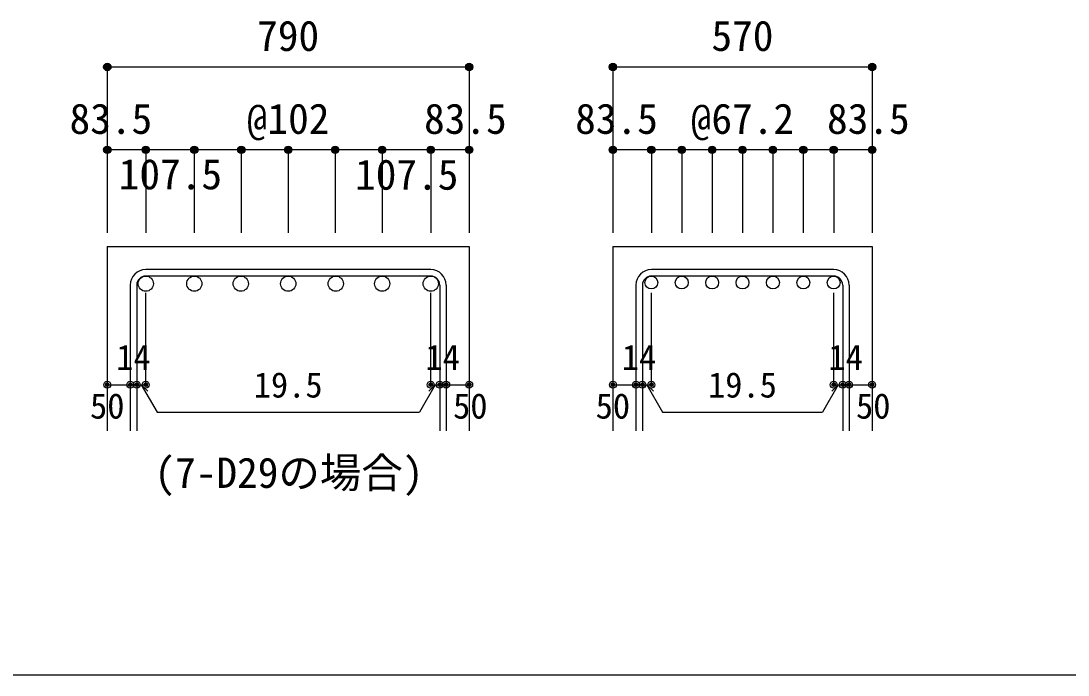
# Model space of a CAD drawing. Units: millimetres at full size, sheet at 1:30; details may follow other scales. Extents: x -5973 to 5954, y -4195 to 4201.
# Drawn here: x -1015 to 1259, y -4195 to -2775 of the extents above; entities that cross this region are included whole.
import ezdxf
from ezdxf.enums import TextEntityAlignment as Align

# ---------------------------------------------------------------- set-up
doc = ezdxf.new("R2010")
doc.units = ezdxf.units.MM
doc.header["$LTSCALE"] = 30
doc.header["$PDMODE"] = 32
doc.header["$PDSIZE"] = 15
for name, color, linetype in [('0-1_躯体線', 2, 'Continuous'), ('0-5_基礎梁筋', 7, 'Continuous'), ('0-6_スタラップ筋', 7, 'Continuous'), ('0-7_文字', 4, 'Continuous'), ('0-D_寸法', 4, 'Continuous'), ('F-0_枠', 6, 'Continuous')]:
    doc.layers.add(name, color=color, linetype=linetype)
doc.styles.add('ＭＳ ゴシック', font='')
doc.styles.get('ＭＳ ゴシック').set_extended_font_data('MS Gothic')

msp = doc.modelspace()

# ---------------------------------------------------------------- linework, layer by layer
at = {"layer": '0-1_躯体線'}
for p, q in [((-827.24, -3264.89), (-827.24, -3664.89)), ((-827.24, -3264.89), (-41.24, -3264.89)), ((-41.24, -3264.89), (-41.24, -3664.89)), ((270.94, -3264.89), (270.94, -3664.89)), ((270.94, -3264.89), (833.94, -3264.89)), ((833.94, -3264.89), (833.94, -3664.89))]:
    msp.add_line(p, q, dxfattribs=at)
at = {"layer": '0-5_基礎梁筋', "color": 3}
for centre, radius in [((-743.74, -3345.39), 16.5), ((-638.24, -3345.39), 16.5), ((-537.4, -3345.39), 16.5), ((-434.24, -3345.39), 16.5), ((-331.07, -3345.39), 16.5), ((-230.24, -3345.39), 16.5), ((-124.74, -3345.39), 16.5), ((354.44, -3342.89), 14), ((420.44, -3342.89), 14), ((486.44, -3342.89), 14), ((552.44, -3342.89), 14), ((618.44, -3342.89), 14), ((684.44, -3342.89), 14), ((750.44, -3342.89), 14)]:
    msp.add_circle(centre, radius, dxfattribs=at)
at = {"layer": '0-6_スタラップ筋'}
for p, q in [((-124.74, -3314.89), (-743.74, -3314.89)), ((750.44, -3314.89), (354.44, -3314.89)), ((-124.74, -3328.89), (-743.74, -3328.89)), ((750.44, -3328.89), (354.44, -3328.89)), ((-777.24, -3348.39), (-777.24, -3664.89)), ((-763.24, -3348.39), (-763.24, -3664.89)), ((-105.24, -3348.39), (-105.24, -3664.89)), ((-91.24, -3348.39), (-91.24, -3664.89)), ((320.94, -3348.39), (320.94, -3664.89)), ((334.94, -3348.39), (334.94, -3664.89)), ((769.94, -3348.39), (769.94, -3664.89)), ((783.94, -3348.39), (783.94, -3664.89))]:
    msp.add_line(p, q, dxfattribs=at)
for centre, radius, start, end in [((-743.74, -3348.39), 33.5, 90, 180), ((-124.74, -3348.39), 33.5, 0, 90), ((354.44, -3348.39), 33.5, 90, 180), ((750.44, -3348.39), 33.5, 0, 90), ((-743.74, -3348.39), 19.5, 90, 180), ((-124.74, -3348.39), 19.5, 0, 90), ((354.44, -3348.39), 19.5, 90, 180), ((750.44, -3348.39), 19.5, 0, 90)]:
    msp.add_arc(centre, radius, start, end, dxfattribs=at)
at = {"layer": '0-D_寸法'}
for p, q in [((-827.24, -2874.89), (-41.24, -2874.89)), ((-41.24, -2874.89), (-41.24, -3054.89)), ((-41.24, -2874.89), (-41.24, -3054.89)), ((270.94, -2874.89), (833.94, -2874.89)), ((833.94, -2874.89), (833.94, -3054.89)), ((833.94, -2874.89), (833.94, -3054.89)), ((-743.74, -3054.89), (-827.24, -3054.89)), ((-743.74, -3054.89), (-743.74, -3234.89)), ((-434.24, -3054.89), (-743.74, -3054.89)), ((-638.24, -3054.89), (-638.24, -3234.89)), ((-536.24, -3054.89), (-536.24, -3234.89)), ((-124.74, -3054.89), (-434.24, -3054.89)), ((-434.24, -3054.89), (-434.24, -3234.89)), ((-332.24, -3054.89), (-332.24, -3234.89)), ((-230.24, -3054.89), (-230.24, -3234.89)), ((-124.74, -3054.89), (-124.74, -3234.89)), ((-41.24, -3054.89), (-124.74, -3054.89)), ((-41.24, -3054.89), (-41.24, -3234.89)), ((-41.24, -3054.89), (-41.24, -3234.89)), ((354.44, -3054.89), (270.94, -3054.89)), ((354.44, -3054.89), (354.44, -3234.89)), ((552.44, -3054.89), (354.44, -3054.89)), ((420.44, -3054.89), (420.44, -3234.89)), ((486.44, -3054.89), (486.44, -3234.89)), ((552.44, -3054.89), (552.44, -3234.89)), ((750.44, -3054.89), (552.44, -3054.89)), ((618.44, -3054.89), (618.44, -3234.89)), ((684.44, -3054.89), (684.44, -3234.89)), ((750.44, -3054.89), (750.44, -3234.89)), ((833.94, -3054.89), (750.44, -3054.89)), ((833.94, -3054.89), (833.94, -3234.89)), ((833.94, -3054.89), (833.94, -3234.89)), ((-124.74, -3564.89), (-124.74, -3365.56)), ((750.44, -3564.89), (750.44, -3365.56)), ((-827.24, -3564.89), (-777.24, -3564.89)), ((-753.49, -3564.89), (-719.26, -3624.17)), ((-753.49, -3564.89), (-739.34, -3579.04)), ((-114.99, -3564.89), (-149.21, -3624.17)), ((-114.99, -3564.89), (-129.13, -3579.04)), ((-124.74, -3564.89), (-41.24, -3564.89)), ((-105.24, -3564.89), (-91.24, -3564.89)), ((270.94, -3564.89), (320.94, -3564.89)), ((344.69, -3564.89), (378.91, -3624.17)), ((344.69, -3564.89), (358.83, -3579.04)), ((760.19, -3564.89), (725.96, -3624.17)), ((760.19, -3564.89), (746.04, -3579.04)), ((750.44, -3564.89), (833.94, -3564.89)), ((769.94, -3564.89), (783.94, -3564.89)), ((-719.26, -3624.17), (-149.21, -3624.17)), ((378.91, -3624.17), (725.96, -3624.17))]:
    msp.add_line(p, q, dxfattribs=at)
for points in [[(-827.24, -2874.89), (-827.24, -3054.89), (-827.24, -3234.89)], [(270.94, -2874.89), (270.94, -3054.89), (270.94, -3234.89)], [(-777.24, -3564.89), (-743.74, -3564.89), (-743.74, -3365.56)], [(320.94, -3564.89), (354.44, -3564.89), (354.44, -3365.56)]]:
    msp.add_lwpolyline(points, dxfattribs=at)
for centre, radius in [((-827.24, -2874.89), 8), ((-827.24, -2874.89), 7.2), ((-827.24, -2874.89), 6.4), ((-827.24, -2874.89), 5.6), ((-827.24, -2874.89), 4.8), ((-827.24, -2874.89), 4), ((-827.24, -2874.89), 3.2), ((-827.24, -2874.89), 2.4), ((-827.24, -2874.89), 1.6), ((-827.24, -2874.89), 0.8), ((-41.24, -2874.89), 8), ((-41.24, -2874.89), 7.2), ((-41.24, -2874.89), 6.4), ((-41.24, -2874.89), 5.6), ((-41.24, -2874.89), 4.8), ((-41.24, -2874.89), 4), ((-41.24, -2874.89), 3.2), ((-41.24, -2874.89), 2.4), ((-41.24, -2874.89), 1.6), ((-41.24, -2874.89), 0.8), ((270.94, -2874.89), 8), ((270.94, -2874.89), 7.2), ((270.94, -2874.89), 6.4), ((270.94, -2874.89), 5.6), ((270.94, -2874.89), 4.8), ((270.94, -2874.89), 4), ((270.94, -2874.89), 3.2), ((270.94, -2874.89), 2.4), ((270.94, -2874.89), 1.6), ((270.94, -2874.89), 0.8), ((833.94, -2874.89), 8), ((833.94, -2874.89), 7.2), ((833.94, -2874.89), 6.4), ((833.94, -2874.89), 5.6), ((833.94, -2874.89), 4.8), ((833.94, -2874.89), 4), ((833.94, -2874.89), 3.2), ((833.94, -2874.89), 2.4), ((833.94, -2874.89), 1.6), ((833.94, -2874.89), 0.8), ((-827.24, -3054.89), 8), ((-743.74, -3054.89), 8), ((-638.24, -3054.89), 8), ((-536.24, -3054.89), 8), ((-434.24, -3054.89), 8), ((-332.24, -3054.89), 8), ((-230.24, -3054.89), 8), ((-124.74, -3054.89), 8), ((-41.24, -3054.89), 8), ((270.94, -3054.89), 8), ((354.44, -3054.89), 8), ((420.44, -3054.89), 8), ((486.44, -3054.89), 8), ((552.44, -3054.89), 8), ((618.44, -3054.89), 8), ((684.44, -3054.89), 8), ((750.44, -3054.89), 8), ((833.94, -3054.89), 8), ((-827.24, -3054.89), 7.2), ((-827.24, -3054.89), 6.4), ((-827.24, -3054.89), 5.6), ((-827.24, -3054.89), 4.8), ((-827.24, -3054.89), 4), ((-827.24, -3054.89), 3.2), ((-827.24, -3054.89), 2.4), ((-827.24, -3054.89), 1.6), ((-827.24, -3054.89), 0.8), ((-743.74, -3054.89), 7.2), ((-743.74, -3054.89), 6.4), ((-743.74, -3054.89), 5.6), ((-743.74, -3054.89), 4.8), ((-743.74, -3054.89), 4), ((-743.74, -3054.89), 3.2), ((-743.74, -3054.89), 2.4), ((-743.74, -3054.89), 1.6), ((-743.74, -3054.89), 0.8), ((-638.24, -3054.89), 7.2), ((-638.24, -3054.89), 6.4), ((-638.24, -3054.89), 5.6), ((-638.24, -3054.89), 4.8), ((-638.24, -3054.89), 4), ((-638.24, -3054.89), 3.2), ((-638.24, -3054.89), 2.4), ((-638.24, -3054.89), 1.6), ((-638.24, -3054.89), 0.8), ((-536.24, -3054.89), 7.2), ((-536.24, -3054.89), 6.4), ((-536.24, -3054.89), 5.6), ((-536.24, -3054.89), 4.8), ((-536.24, -3054.89), 4), ((-536.24, -3054.89), 3.2), ((-536.24, -3054.89), 2.4), ((-536.24, -3054.89), 1.6), ((-536.24, -3054.89), 0.8), ((-434.24, -3054.89), 7.2), ((-434.24, -3054.89), 6.4), ((-434.24, -3054.89), 5.6), ((-434.24, -3054.89), 4.8), ((-434.24, -3054.89), 4), ((-434.24, -3054.89), 3.2), ((-434.24, -3054.89), 2.4), ((-434.24, -3054.89), 1.6), ((-434.24, -3054.89), 0.8), ((-332.24, -3054.89), 7.2), ((-332.24, -3054.89), 6.4), ((-332.24, -3054.89), 5.6), ((-332.24, -3054.89), 4.8), ((-332.24, -3054.89), 4), ((-332.24, -3054.89), 3.2), ((-332.24, -3054.89), 2.4), ((-332.24, -3054.89), 1.6), ((-332.24, -3054.89), 0.8), ((-230.24, -3054.89), 7.2), ((-230.24, -3054.89), 6.4), ((-230.24, -3054.89), 5.6), ((-230.24, -3054.89), 4.8), ((-230.24, -3054.89), 4), ((-230.24, -3054.89), 3.2), ((-230.24, -3054.89), 2.4), ((-230.24, -3054.89), 1.6), ((-230.24, -3054.89), 0.8), ((-124.74, -3054.89), 7.2), ((-124.74, -3054.89), 6.4), ((-124.74, -3054.89), 5.6), ((-124.74, -3054.89), 4.8), ((-124.74, -3054.89), 4), ((-124.74, -3054.89), 3.2), ((-124.74, -3054.89), 2.4), ((-124.74, -3054.89), 1.6), ((-124.74, -3054.89), 0.8), ((-41.24, -3054.89), 7.2), ((-41.24, -3054.89), 6.4), ((-41.24, -3054.89), 5.6), ((-41.24, -3054.89), 4.8), ((-41.24, -3054.89), 4), ((-41.24, -3054.89), 3.2), ((-41.24, -3054.89), 2.4), ((-41.24, -3054.89), 1.6), ((-41.24, -3054.89), 0.8), ((270.94, -3054.89), 7.2), ((270.94, -3054.89), 6.4), ((270.94, -3054.89), 5.6), ((270.94, -3054.89), 4.8), ((270.94, -3054.89), 4), ((270.94, -3054.89), 3.2), ((270.94, -3054.89), 2.4), ((270.94, -3054.89), 1.6), ((270.94, -3054.89), 0.8), ((354.44, -3054.89), 7.2), ((354.44, -3054.89), 6.4), ((354.44, -3054.89), 5.6), ((354.44, -3054.89), 4.8), ((354.44, -3054.89), 4), ((354.44, -3054.89), 3.2), ((354.44, -3054.89), 2.4), ((354.44, -3054.89), 1.6), ((354.44, -3054.89), 0.8), ((420.44, -3054.89), 7.2), ((420.44, -3054.89), 6.4), ((420.44, -3054.89), 5.6), ((420.44, -3054.89), 4.8), ((420.44, -3054.89), 4), ((420.44, -3054.89), 3.2), ((420.44, -3054.89), 2.4), ((420.44, -3054.89), 1.6), ((420.44, -3054.89), 0.8), ((486.44, -3054.89), 7.2), ((486.44, -3054.89), 6.4), ((486.44, -3054.89), 5.6), ((486.44, -3054.89), 4.8), ((486.44, -3054.89), 4), ((486.44, -3054.89), 3.2), ((486.44, -3054.89), 2.4), ((486.44, -3054.89), 1.6), ((486.44, -3054.89), 0.8), ((552.44, -3054.89), 7.2), ((552.44, -3054.89), 6.4), ((552.44, -3054.89), 5.6), ((552.44, -3054.89), 4.8), ((552.44, -3054.89), 4), ((552.44, -3054.89), 3.2), ((552.44, -3054.89), 2.4), ((552.44, -3054.89), 1.6), ((552.44, -3054.89), 0.8), ((618.44, -3054.89), 7.2), ((618.44, -3054.89), 6.4), ((618.44, -3054.89), 5.6), ((618.44, -3054.89), 4.8), ((618.44, -3054.89), 4), ((618.44, -3054.89), 3.2), ((618.44, -3054.89), 2.4), ((618.44, -3054.89), 1.6), ((618.44, -3054.89), 0.8), ((684.44, -3054.89), 7.2), ((684.44, -3054.89), 6.4), ((684.44, -3054.89), 5.6), ((684.44, -3054.89), 4.8), ((684.44, -3054.89), 4), ((684.44, -3054.89), 3.2), ((684.44, -3054.89), 2.4), ((684.44, -3054.89), 1.6), ((684.44, -3054.89), 0.8), ((750.44, -3054.89), 7.2), ((750.44, -3054.89), 6.4), ((750.44, -3054.89), 5.6), ((750.44, -3054.89), 4.8), ((750.44, -3054.89), 4), ((750.44, -3054.89), 3.2), ((750.44, -3054.89), 2.4), ((750.44, -3054.89), 1.6), ((750.44, -3054.89), 0.8), ((833.94, -3054.89), 7.2), ((833.94, -3054.89), 6.4), ((833.94, -3054.89), 5.6), ((833.94, -3054.89), 4.8), ((833.94, -3054.89), 4), ((833.94, -3054.89), 3.2), ((833.94, -3054.89), 2.4), ((833.94, -3054.89), 1.6), ((833.94, -3054.89), 0.8), ((-827.24, -3564.89), 4), ((-827.24, -3564.89), 3.6), ((-827.24, -3564.89), 3.2), ((-827.24, -3564.89), 2.8), ((-827.24, -3564.89), 2.4), ((-827.24, -3564.89), 2), ((-827.24, -3564.89), 1.6), ((-827.24, -3564.89), 1.2), ((-827.24, -3564.89), 0.8), ((-827.24, -3564.89), 0.4), ((-777.24, -3564.89), 4), ((-777.24, -3564.89), 3.6), ((-777.24, -3564.89), 3.2), ((-777.24, -3564.89), 2.8), ((-777.24, -3564.89), 2.4), ((-777.24, -3564.89), 2), ((-777.24, -3564.89), 1.6), ((-777.24, -3564.89), 1.2), ((-777.24, -3564.89), 0.8), ((-777.24, -3564.89), 0.4), ((-763.24, -3564.89), 4), ((-763.24, -3564.89), 3.6), ((-763.24, -3564.89), 3.2), ((-763.24, -3564.89), 2.8), ((-763.24, -3564.89), 2.4), ((-763.24, -3564.89), 2), ((-763.24, -3564.89), 1.6), ((-763.24, -3564.89), 1.2), ((-763.24, -3564.89), 0.8), ((-763.24, -3564.89), 0.4), ((-743.74, -3564.89), 4), ((-743.74, -3564.89), 3.6), ((-743.74, -3564.89), 3.2), ((-743.74, -3564.89), 2.8), ((-743.74, -3564.89), 2.4), ((-743.74, -3564.89), 2), ((-743.74, -3564.89), 1.6), ((-743.74, -3564.89), 1.2), ((-743.74, -3564.89), 0.8), ((-743.74, -3564.89), 0.4), ((-124.74, -3564.89), 4), ((-124.74, -3564.89), 3.6), ((-124.74, -3564.89), 3.2), ((-124.74, -3564.89), 2.8), ((-124.74, -3564.89), 2.4), ((-124.74, -3564.89), 2), ((-124.74, -3564.89), 1.6), ((-124.74, -3564.89), 1.2), ((-124.74, -3564.89), 0.8), ((-124.74, -3564.89), 0.4), ((-105.24, -3564.89), 4), ((-105.24, -3564.89), 3.6), ((-105.24, -3564.89), 3.2), ((-105.24, -3564.89), 2.8), ((-105.24, -3564.89), 2.4), ((-105.24, -3564.89), 2), ((-105.24, -3564.89), 1.6), ((-105.24, -3564.89), 1.2), ((-105.24, -3564.89), 0.8), ((-105.24, -3564.89), 0.4), ((-91.24, -3564.89), 4), ((-91.24, -3564.89), 3.6), ((-91.24, -3564.89), 3.2), ((-91.24, -3564.89), 2.8), ((-91.24, -3564.89), 2.4), ((-91.24, -3564.89), 2), ((-91.24, -3564.89), 1.6), ((-91.24, -3564.89), 1.2), ((-91.24, -3564.89), 0.8), ((-91.24, -3564.89), 0.4), ((-41.24, -3564.89), 4), ((-41.24, -3564.89), 3.6), ((-41.24, -3564.89), 3.2), ((-41.24, -3564.89), 2.8), ((-41.24, -3564.89), 2.4), ((-41.24, -3564.89), 2), ((-41.24, -3564.89), 1.6), ((-41.24, -3564.89), 1.2), ((-41.24, -3564.89), 0.8), ((-41.24, -3564.89), 0.4), ((270.94, -3564.89), 4), ((270.94, -3564.89), 3.6), ((270.94, -3564.89), 3.2), ((270.94, -3564.89), 2.8), ((270.94, -3564.89), 2.4), ((270.94, -3564.89), 2), ((270.94, -3564.89), 1.6), ((270.94, -3564.89), 1.2), ((270.94, -3564.89), 0.8), ((270.94, -3564.89), 0.4), ((320.94, -3564.89), 4), ((320.94, -3564.89), 3.6), ((320.94, -3564.89), 3.2), ((320.94, -3564.89), 2.8), ((320.94, -3564.89), 2.4), ((320.94, -3564.89), 2), ((320.94, -3564.89), 1.6), ((320.94, -3564.89), 1.2), ((320.94, -3564.89), 0.8), ((320.94, -3564.89), 0.4), ((334.94, -3564.89), 4), ((334.94, -3564.89), 3.6), ((334.94, -3564.89), 3.2), ((334.94, -3564.89), 2.8), ((334.94, -3564.89), 2.4), ((334.94, -3564.89), 2), ((334.94, -3564.89), 1.6), ((334.94, -3564.89), 1.2), ((334.94, -3564.89), 0.8), ((334.94, -3564.89), 0.4), ((354.44, -3564.89), 4), ((354.44, -3564.89), 3.6), ((354.44, -3564.89), 3.2), ((354.44, -3564.89), 2.8), ((354.44, -3564.89), 2.4), ((354.44, -3564.89), 2), ((354.44, -3564.89), 1.6), ((354.44, -3564.89), 1.2), ((354.44, -3564.89), 0.8), ((354.44, -3564.89), 0.4), ((750.44, -3564.89), 4), ((750.44, -3564.89), 3.6), ((750.44, -3564.89), 3.2), ((750.44, -3564.89), 2.8), ((750.44, -3564.89), 2.4), ((750.44, -3564.89), 2), ((750.44, -3564.89), 1.6), ((750.44, -3564.89), 1.2), ((750.44, -3564.89), 0.8), ((750.44, -3564.89), 0.4), ((769.94, -3564.89), 4), ((769.94, -3564.89), 3.6), ((769.94, -3564.89), 3.2), ((769.94, -3564.89), 2.8), ((769.94, -3564.89), 2.4), ((769.94, -3564.89), 2), ((769.94, -3564.89), 1.6), ((769.94, -3564.89), 1.2), ((769.94, -3564.89), 0.8), ((769.94, -3564.89), 0.4), ((783.94, -3564.89), 4), ((783.94, -3564.89), 3.6), ((783.94, -3564.89), 3.2), ((783.94, -3564.89), 2.8), ((783.94, -3564.89), 2.4), ((783.94, -3564.89), 2), ((783.94, -3564.89), 1.6), ((783.94, -3564.89), 1.2), ((783.94, -3564.89), 0.8), ((783.94, -3564.89), 0.4), ((833.94, -3564.89), 4), ((833.94, -3564.89), 3.6), ((833.94, -3564.89), 3.2), ((833.94, -3564.89), 2.8), ((833.94, -3564.89), 2.4), ((833.94, -3564.89), 2), ((833.94, -3564.89), 1.6), ((833.94, -3564.89), 1.2), ((833.94, -3564.89), 0.8), ((833.94, -3564.89), 0.4)]:
    msp.add_circle(centre, radius, dxfattribs=at)
at = {"layer": '0-D_寸法', "color": 7}
for p in [(-827.24, -2874.89), (-41.24, -2874.89), (270.94, -2874.89), (833.94, -2874.89), (-827.24, -3054.89), (-743.74, -3054.89), (-638.24, -3054.89), (-536.24, -3054.89), (-434.24, -3054.89), (-332.24, -3054.89), (-230.24, -3054.89), (-124.74, -3054.89), (-41.24, -3054.89), (270.94, -3054.89), (354.44, -3054.89), (420.44, -3054.89), (486.44, -3054.89), (552.44, -3054.89), (618.44, -3054.89), (684.44, -3054.89), (750.44, -3054.89), (833.94, -3054.89), (-827.24, -3564.89), (-777.24, -3564.89), (-763.24, -3564.89), (-743.74, -3564.89), (-124.74, -3564.89), (-105.24, -3564.89), (-91.24, -3564.89), (-41.24, -3564.89), (270.94, -3564.89), (320.94, -3564.89), (334.94, -3564.89), (354.44, -3564.89), (750.44, -3564.89), (769.94, -3564.89), (783.94, -3564.89), (833.94, -3564.89)]:
    msp.add_point(p, dxfattribs=at)
at = {"layer": 'F-0_枠'}
msp.add_line((5954.1, -4195.24), (-5972.88, -4195.24), dxfattribs=at)

# ---------------------------------------------------------------- texts
at = {"layer": '0-7_文字', "color": 7, "style": 'ＭＳ ゴシック'}
msp.add_text('(7-D29の場合)', height=65.98, dxfattribs=at).set_placement((-724.88, -3808.66), align=Align.BOTTOM_LEFT)
at = {"layer": '0-D_寸法', "style": 'ＭＳ ゴシック'}
for s, height, p in [('790', 65.98, (-501.74, -2859.89)), ('570', 65.98, (484.94, -2859.89)), ('83.5', 65.98, (-909.24, -3039.89)), ('@102', 65.98, (-524.24, -3039.89)), ('83.5', 65.98, (-139.24, -3039.89)), ('83.5', 65.98, (188.94, -3039.89)), ('@67.2', 65.98, (439.94, -3039.89)), ('83.5', 65.98, (735.94, -3039.89)), ('107.5', 65.98, (-802.4, -3160.33)), ('107.5', 65.98, (-289.08, -3161.17)), ('14', 54.99, (-807.77, -3549.44)), ('14', 54.99, (-136.19, -3549.44)), ('14', 54.99, (290.4, -3549.44)), ('14', 54.99, (738.98, -3549.44)), ('19.5', 54.99, (-509.24, -3609.17)), ('19.5', 54.99, (477.44, -3609.17)), ('50', 54.99, (-864.74, -3654.89)), ('50', 54.99, (-76.24, -3654.89)), ('50', 54.99, (233.44, -3654.89)), ('50', 54.99, (798.94, -3654.89))]:
    msp.add_text(s, height=height, dxfattribs=at).set_placement(p, align=Align.BOTTOM_LEFT)

doc.saveas('drawing.dxf')
